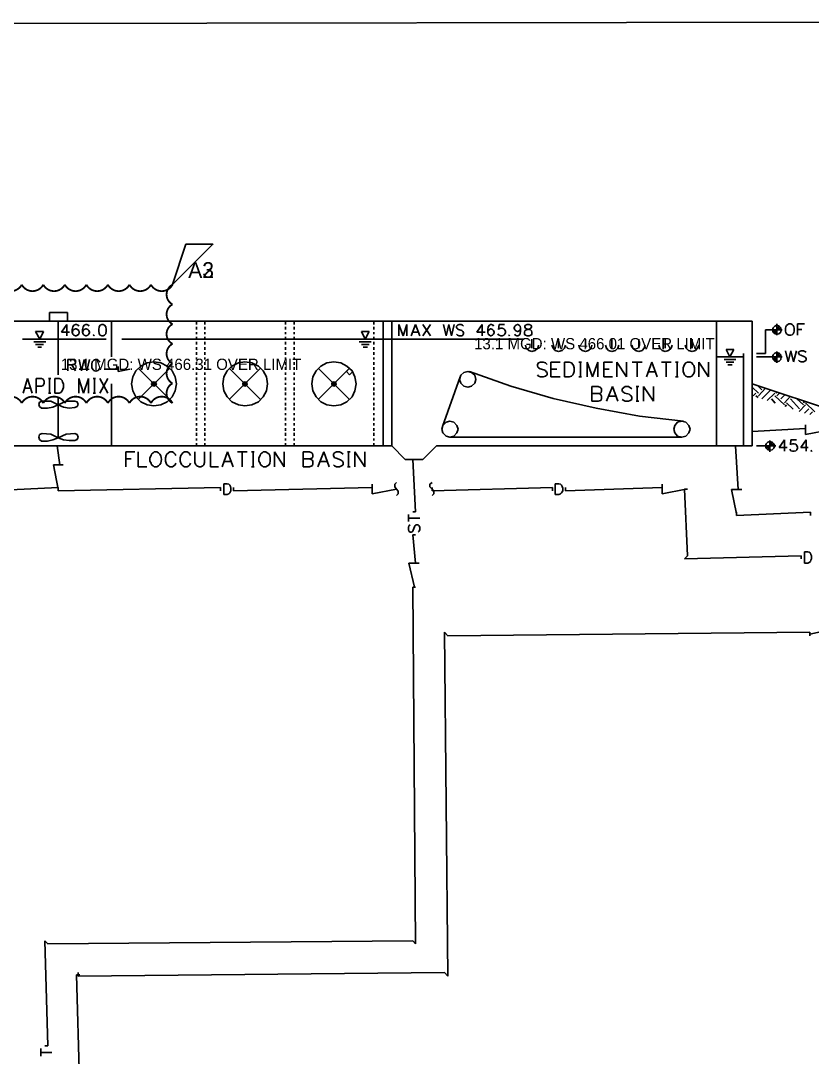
# Model space of a CAD drawing. Header units: metres. Extents: x 45 to 1207, y 17 to 801.
# Drawn here: x 284.8 to 636.8, y 313.4 to 774.5 of the extents above; entities that cross this region are included whole.
import ezdxf

# ---------------------------------------------------------------- set-up
doc = ezdxf.new("R2010")
doc.units = ezdxf.units.M
doc.layers.add('REV-AGENT', color=1, linetype='Continuous')

msp = doc.modelspace()

# ---------------------------------------------------------------- linework, layer by layer
for p, q in [((1206.72, 774.48), (54.72, 773.04)), ((1206.72, 774.48), (54.72, 773.04)), ((297.6, 644.64), (297.6, 640.8)), ((305.52, 644.64), (297.6, 644.64)), ((305.52, 640.8), (305.52, 644.64)), ((277.68, 640.8), (610.08, 640.8)), ((291.36, 636.24), (293.28, 632.88)), ((294.96, 636.24), (291.36, 636.24)), ((291.36, 636.24), (294.96, 636.24)), ((291.36, 636.24), (294.96, 636.24)), ((293.28, 632.88), (294.96, 636.24)), ((294.96, 636.24), (293.28, 632.88)), ((301.44, 640.8), (301.44, 617.04)), ((305.28, 639.36), (302.88, 636)), ((305.28, 639.36), (305.28, 634.32)), ((307.92, 638.4), (307.68, 637.2)), ((307.68, 637.2), (307.68, 636)), ((307.92, 636.72), (307.68, 636)), ((308.4, 639.12), (307.92, 638.4)), ((308.4, 637.2), (307.92, 636.72)), ((309.12, 639.36), (308.4, 639.12)), ((309.12, 637.44), (308.4, 637.2)), ((309.6, 639.36), (309.12, 639.36)), ((309.36, 637.44), (309.12, 637.44)), ((310.08, 637.2), (309.36, 637.44)), ((310.32, 639.12), (309.6, 639.36)), ((310.56, 636.72), (310.08, 637.2)), ((310.56, 638.64), (310.32, 639.12)), ((310.8, 636), (310.56, 636.72)), ((312.48, 638.4), (312.24, 637.2)), ((312.24, 637.2), (312.24, 636)), ((312.48, 636.72), (312.24, 636)), ((312.96, 639.12), (312.48, 638.4)), ((312.96, 637.2), (312.48, 636.72)), ((313.68, 639.36), (312.96, 639.12)), ((313.68, 637.44), (312.96, 637.2)), ((314.16, 639.36), (313.68, 639.36)), ((313.92, 637.44), (313.68, 637.44)), ((314.64, 637.2), (313.92, 637.44)), ((314.88, 639.12), (314.16, 639.36)), ((315.12, 636.72), (314.64, 637.2)), ((315.12, 638.64), (314.88, 639.12)), ((315.36, 636), (315.12, 636.72)), ((319.68, 638.4), (319.44, 637.2)), ((319.44, 637.2), (319.44, 636.48)), ((319.44, 636.48), (319.68, 635.28)), ((320.16, 639.12), (319.68, 638.4)), ((320.88, 639.36), (320.16, 639.12)), ((321.36, 639.36), (320.88, 639.36)), ((322.08, 639.12), (321.36, 639.36)), ((322.56, 638.4), (322.08, 639.12)), ((322.8, 637.2), (322.56, 638.4)), ((322.56, 635.28), (322.8, 636.48)), ((322.8, 636.48), (322.8, 637.2)), ((325.2, 640.8), (325.2, 624.96)), ((362.88, 640.8), (362.88, 639.36)), ((362.88, 638.4), (362.88, 637.2)), ((366.72, 640.8), (366.72, 639.36)), ((366.72, 638.4), (366.72, 637.2)), ((402.48, 640.8), (402.48, 639.36)), ((402.48, 638.4), (402.48, 637.2)), ((406.32, 640.8), (406.32, 639.36)), ((406.32, 638.4), (406.32, 637.2)), ((436.32, 636.24), (438, 632.88)), ((439.68, 636.24), (436.32, 636.24)), ((436.32, 636.24), (439.68, 636.24)), ((436.32, 636.24), (439.68, 636.24)), ((438, 632.88), (439.68, 636.24)), ((439.68, 636.24), (438, 632.88)), ((441.84, 640.8), (441.84, 639.36)), ((441.84, 638.4), (441.84, 637.2)), ((445.92, 640.8), (445.92, 585.36)), ((449.76, 640.8), (449.76, 585.36)), ((452.88, 634.32), (452.88, 639.36)), ((452.88, 639.36), (454.8, 634.32)), ((454.8, 634.32), (456.48, 639.36)), ((456.48, 639.36), (456.48, 634.32)), ((458.4, 634.32), (460.32, 639.36)), ((460.32, 639.36), (462.24, 634.32)), ((463.68, 634.32), (467.04, 639.36)), ((463.68, 639.36), (467.04, 634.32)), ((472.8, 639.36), (474, 634.32)), ((474, 634.32), (475.2, 639.36)), ((475.2, 639.36), (476.4, 634.32)), ((476.4, 634.32), (477.6, 639.36)), ((479.04, 639.12), (478.56, 638.64)), ((478.56, 638.64), (478.56, 638.16)), ((478.56, 638.16), (478.8, 637.68)), ((478.8, 637.68), (479.04, 637.44)), ((479.76, 639.36), (479.04, 639.12)), ((479.04, 637.44), (479.52, 637.2)), ((479.52, 637.2), (480.96, 636.72)), ((480.72, 639.36), (479.76, 639.36)), ((481.2, 639.12), (480.72, 639.36)), ((481.68, 638.64), (481.2, 639.12)), ((490.08, 639.36), (487.68, 636)), ((490.08, 639.36), (490.08, 634.32)), ((492.72, 638.4), (492.48, 637.2)), ((492.48, 637.2), (492.48, 636)), ((492.72, 636.72), (492.48, 636)), ((493.2, 639.12), (492.72, 638.4)), ((493.2, 637.2), (492.72, 636.72)), ((493.68, 639.36), (493.2, 639.12)), ((493.68, 637.44), (493.2, 637.2)), ((494.16, 639.36), (493.68, 639.36)), ((493.92, 637.44), (493.68, 637.44)), ((494.64, 637.2), (493.92, 637.44)), ((494.88, 639.12), (494.16, 639.36)), ((495.12, 636.72), (494.64, 637.2)), ((495.12, 638.64), (494.88, 639.12)), ((495.36, 636), (495.12, 636.72)), ((497.52, 639.36), (497.28, 637.2)), ((497.28, 637.2), (497.52, 637.44)), ((499.92, 639.36), (497.52, 639.36)), ((497.52, 637.44), (498.24, 637.68)), ((498.24, 637.68), (498.96, 637.68)), ((498.96, 637.68), (499.68, 637.44)), ((499.68, 637.44), (500.16, 636.96)), ((500.16, 636.96), (500.4, 636.24)), ((500.4, 636.24), (500.4, 635.76)), ((504.24, 637.92), (504.48, 638.64)), ((504.24, 637.68), (504.24, 637.92)), ((504.48, 636.96), (504.24, 637.68)), ((504.48, 638.64), (504.96, 639.12)), ((504.96, 636.48), (504.48, 636.96)), ((504.96, 639.12), (505.68, 639.36)), ((505.68, 636.24), (504.96, 636.48)), ((505.68, 639.36), (505.92, 639.36)), ((505.92, 636.24), (505.68, 636.24)), ((505.92, 639.36), (506.4, 639.12)), ((506.4, 636.48), (505.92, 636.24)), ((506.4, 639.12), (506.88, 638.64)), ((506.88, 636.96), (506.4, 636.48)), ((506.88, 638.64), (507.12, 637.68)), ((507.12, 637.68), (506.88, 636.96)), ((507.12, 636.48), (506.88, 635.28)), ((507.12, 637.68), (507.12, 636.48)), ((508.8, 636), (509.04, 636.48)), ((509.28, 639.12), (509.04, 638.64)), ((509.04, 638.64), (509.04, 638.16)), ((509.04, 638.16), (509.28, 637.68)), ((509.04, 636.48), (509.52, 636.96)), ((510, 639.36), (509.28, 639.12)), ((509.28, 637.68), (509.76, 637.44)), ((509.52, 636.96), (510.24, 637.2)), ((509.76, 637.44), (510.72, 637.2)), ((510.96, 639.36), (510, 639.36)), ((510.24, 637.2), (511.2, 637.44)), ((510.72, 637.2), (511.44, 636.96)), ((511.68, 639.12), (510.96, 639.36)), ((511.2, 637.44), (511.68, 637.68)), ((511.44, 636.96), (511.92, 636.48)), ((511.92, 638.64), (511.68, 639.12)), ((511.68, 637.68), (511.92, 638.16)), ((511.92, 638.16), (511.92, 638.64)), ((511.92, 636.48), (512.16, 636)), ((594.24, 640.8), (594.24, 585.36)), ((610.08, 640.8), (610.08, 585.36)), ((616.08, 626.4), (616.08, 636.96)), ((616.08, 636.96), (620.16, 636.96)), ((618.48, 636.96), (623.52, 636.96)), ((619.2, 636.96), (619.44, 636)), ((619.44, 636), (621.12, 636.96)), ((621.12, 639.12), (620.16, 638.64)), ((620.16, 635.28), (621.12, 636.96)), ((621.12, 634.56), (621.12, 639.6)), ((622.08, 638.64), (621.12, 639.12)), ((622.08, 638.64), (621.12, 639.12)), ((621.12, 639.12), (621.12, 636.96)), ((622.08, 638.64), (621.12, 636.96)), ((622.8, 637.92), (621.12, 636.96)), ((621.12, 635.04), (621.12, 636.96)), ((622.8, 637.92), (622.08, 638.64)), ((622.8, 637.92), (622.08, 638.64)), ((623.04, 636.96), (622.8, 637.92)), ((623.04, 636.96), (622.8, 637.92)), ((622.8, 636), (623.04, 636.96)), ((625.92, 639.36), (625.44, 638.88)), ((626.4, 639.6), (625.92, 639.36)), ((627.36, 639.6), (626.4, 639.6)), ((627.84, 639.36), (627.36, 639.6)), ((630.24, 634.56), (630.24, 639.6)), ((630.24, 639.6), (633.36, 639.6)), ((630.24, 637.2), (632.16, 637.2)), ((322.8, 632.88), (285.6, 632.88)), ((295.92, 631.68), (290.64, 631.68)), ((302.88, 636), (306.48, 636)), ((307.68, 636), (307.92, 635.04)), ((307.92, 635.04), (308.4, 634.56)), ((308.4, 634.56), (309.12, 634.32)), ((309.12, 634.32), (309.36, 634.32)), ((309.36, 634.32), (310.08, 634.56)), ((310.08, 634.56), (310.56, 635.04)), ((310.56, 635.04), (310.8, 635.76)), ((310.8, 635.76), (310.8, 636)), ((312.24, 636), (312.48, 635.04)), ((312.48, 635.04), (312.96, 634.56)), ((312.96, 634.56), (313.68, 634.32)), ((313.68, 634.32), (313.92, 634.32)), ((313.92, 634.32), (314.64, 634.56)), ((314.64, 634.56), (315.12, 635.04)), ((315.12, 635.04), (315.36, 635.76)), ((315.36, 635.76), (315.36, 636)), ((317.28, 634.8), (317.04, 634.56)), ((317.04, 634.56), (317.28, 634.32)), ((317.28, 634.32), (317.52, 634.56)), ((319.68, 635.28), (320.16, 634.56)), ((320.16, 634.56), (320.88, 634.32)), ((320.88, 634.32), (321.36, 634.32)), ((321.36, 634.32), (322.08, 634.56)), ((322.08, 634.56), (322.56, 635.28)), ((508.56, 632.88), (329.76, 632.88)), ((362.88, 636), (362.88, 635.04)), ((362.88, 633.84), (362.88, 632.64)), ((362.88, 631.68), (362.88, 630.48)), ((366.72, 636), (366.72, 635.04)), ((366.72, 633.84), (366.72, 632.64)), ((366.72, 631.68), (366.72, 630.48)), ((402.48, 636), (402.48, 635.04)), ((402.48, 633.84), (402.48, 632.64)), ((402.48, 631.68), (402.48, 630.48)), ((406.32, 636), (406.32, 635.04)), ((406.32, 633.84), (406.32, 632.64)), ((406.32, 631.68), (406.32, 630.48)), ((440.64, 631.68), (435.36, 631.68)), ((441.84, 636), (441.84, 635.04)), ((441.84, 633.84), (441.84, 632.64)), ((441.84, 631.68), (441.84, 630.48)), ((459.12, 636), (461.52, 636)), ((479.04, 634.56), (478.56, 635.04)), ((479.76, 634.32), (479.04, 634.56)), ((487.68, 636), (491.28, 636)), ((492.48, 636), (492.72, 635.04)), ((492.72, 635.04), (493.2, 634.56)), ((493.2, 634.56), (493.68, 634.32)), ((493.68, 634.32), (493.92, 634.32)), ((493.92, 634.32), (494.64, 634.56)), ((494.64, 634.56), (495.12, 635.04)), ((495.12, 635.04), (495.36, 635.76)), ((495.36, 635.76), (495.36, 636)), ((497.28, 634.8), (497.04, 635.28)), ((497.52, 634.56), (497.28, 634.8)), ((498.24, 634.32), (497.52, 634.56)), ((498.96, 634.32), (498.24, 634.32)), ((499.68, 634.56), (498.96, 634.32)), ((500.16, 635.04), (499.68, 634.56)), ((500.4, 635.76), (500.16, 635.04)), ((502.08, 634.8), (501.84, 634.56)), ((501.84, 634.56), (502.08, 634.32)), ((502.08, 634.32), (502.32, 634.56)), ((504.72, 634.56), (504.48, 635.04)), ((505.44, 634.32), (504.72, 634.56)), ((505.92, 634.32), (505.44, 634.32)), ((506.4, 634.56), (505.92, 634.32)), ((506.88, 635.28), (506.4, 634.56)), ((508.8, 635.28), (508.8, 636)), ((509.04, 634.8), (508.8, 635.28)), ((509.28, 634.56), (509.04, 634.8)), ((510, 634.32), (509.28, 634.56)), ((510.96, 634.32), (510, 634.32)), ((511.68, 634.56), (510.96, 634.32)), ((511.92, 634.8), (511.68, 634.56)), ((512.16, 635.28), (511.92, 634.8)), ((512.16, 636), (512.16, 635.28)), ((512.16, 628.8), (512.16, 632.88)), ((523.92, 628.8), (523.92, 632.88)), ((535.92, 628.8), (535.92, 632.88)), ((547.68, 628.8), (547.68, 632.88)), ((559.68, 628.8), (559.68, 632.88)), ((571.44, 628.8), (571.44, 632.88)), ((583.44, 628.8), (583.44, 632.88)), ((619.44, 636), (620.16, 635.28)), ((620.16, 635.28), (621.12, 635.04)), ((626.4, 634.56), (627.36, 634.56)), ((627.36, 634.56), (627.84, 634.8)), ((294.96, 630.48), (291.36, 630.48)), ((294, 629.28), (292.32, 629.28)), ((362.88, 629.28), (362.88, 628.08)), ((362.88, 627.12), (362.88, 625.92)), ((366.72, 629.28), (366.72, 628.08)), ((366.72, 627.12), (366.72, 625.92)), ((402.48, 629.28), (402.48, 628.08)), ((402.48, 627.12), (402.48, 625.92)), ((406.32, 629.28), (406.32, 628.08)), ((406.32, 627.12), (406.32, 625.92)), ((439.68, 630.48), (436.32, 630.48)), ((438.96, 629.28), (437.04, 629.28)), ((441.84, 629.28), (441.84, 628.08)), ((441.84, 627.12), (441.84, 625.92)), ((509.28, 630.24), (509.52, 628.8)), ((509.52, 628.8), (510.72, 627.84)), ((510.72, 627.84), (512.16, 627.36)), ((512.16, 627.36), (513.6, 627.84)), ((513.6, 627.84), (514.8, 628.8)), ((514.8, 628.8), (515.04, 630.24)), ((521.04, 630.24), (521.52, 628.8)), ((521.52, 628.8), (522.48, 627.84)), ((522.48, 627.84), (523.92, 627.36)), ((523.92, 627.36), (525.6, 627.84)), ((525.6, 627.84), (526.56, 628.8)), ((526.56, 628.8), (527.04, 630.24)), ((533.04, 630.24), (533.28, 628.8)), ((533.28, 628.8), (534.48, 627.84)), ((534.48, 627.84), (535.92, 627.36)), ((535.92, 627.36), (537.36, 627.84)), ((537.36, 627.84), (538.56, 628.8)), ((538.56, 628.8), (538.8, 630.24)), ((544.8, 630.24), (545.28, 628.8)), ((545.28, 628.8), (546.24, 627.84)), ((546.24, 627.84), (547.68, 627.36)), ((547.68, 627.36), (549.36, 627.84)), ((549.36, 627.84), (550.32, 628.8)), ((550.32, 628.8), (550.8, 630.24)), ((556.56, 630.24), (557.04, 628.8)), ((557.04, 628.8), (558.24, 627.84)), ((558.24, 627.84), (559.68, 627.36)), ((559.68, 627.36), (561.12, 627.84)), ((561.12, 627.84), (562.08, 628.8)), ((562.08, 628.8), (562.56, 630.24)), ((568.56, 630.24), (569.04, 628.8)), ((569.04, 628.8), (570, 627.84)), ((570, 627.84), (571.44, 627.36)), ((571.44, 627.36), (572.88, 627.84)), ((572.88, 627.84), (574.08, 628.8)), ((574.08, 628.8), (574.56, 630.24)), ((580.32, 630.24), (580.8, 628.8)), ((580.8, 628.8), (581.76, 627.84)), ((581.76, 627.84), (583.44, 627.36)), ((583.44, 627.36), (584.88, 627.84)), ((584.88, 627.84), (585.84, 628.8)), ((585.84, 628.8), (586.32, 630.24)), ((598.56, 628.32), (600.24, 624.96)), ((601.92, 628.32), (598.56, 628.32)), ((598.56, 628.32), (601.92, 628.32)), ((598.56, 628.32), (601.92, 628.32)), ((600.24, 624.96), (601.92, 628.32)), ((601.92, 628.32), (600.24, 624.96)), ((621.12, 622.32), (621.12, 627.36)), ((624.96, 627.6), (626.16, 622.8)), ((626.16, 622.8), (627.36, 627.6)), ((627.36, 627.6), (628.56, 622.8)), ((628.56, 622.8), (629.76, 627.6)), ((631.2, 627.36), (630.72, 627.12)), ((630.72, 627.12), (630.72, 626.64)), ((631.92, 627.6), (631.2, 627.36)), ((632.88, 627.6), (631.92, 627.6)), ((633.6, 627.36), (632.88, 627.6)), ((634.08, 627.12), (633.6, 627.36)), ((305.76, 618.72), (305.76, 623.76)), ((305.76, 623.76), (307.92, 623.76)), ((307.92, 623.76), (308.64, 623.52)), ((308.64, 623.52), (308.88, 623.28)), ((308.88, 623.28), (309.12, 622.8)), ((309.12, 622.8), (309.12, 622.32)), ((310.8, 623.76), (311.76, 618.72)), ((311.76, 618.72), (312.96, 623.76)), ((312.96, 623.76), (314.16, 618.72)), ((314.16, 618.72), (315.36, 623.76)), ((316.56, 622.56), (316.32, 621.84)), ((319.68, 623.04), (319.2, 623.52)), ((319.92, 622.56), (319.68, 623.04)), ((343.92, 622.8), (341.04, 622.32)), ((347.04, 622.32), (343.92, 622.8)), ((362.88, 624.72), (362.88, 623.76)), ((362.88, 622.56), (362.88, 621.36)), ((366.72, 624.72), (366.72, 623.76)), ((366.72, 622.56), (366.72, 621.36)), ((384.48, 622.8), (381.6, 622.32)), ((387.6, 622.32), (384.48, 622.8)), ((402.48, 624.72), (402.48, 623.76)), ((402.48, 622.56), (402.48, 621.36)), ((406.32, 624.72), (406.32, 623.76)), ((406.32, 622.56), (406.32, 621.36)), ((424.08, 622.8), (420.96, 622.32)), ((427.2, 622.32), (424.08, 622.8)), ((441.84, 624.72), (441.84, 623.76)), ((441.84, 622.56), (441.84, 621.36)), ((516, 622.56), (515.04, 622.32)), ((517.2, 622.56), (516, 622.56)), ((518.16, 622.32), (517.2, 622.56)), ((520.56, 616.08), (520.56, 622.56)), ((520.56, 622.56), (524.64, 622.56)), ((526.56, 616.08), (526.56, 622.56)), ((526.56, 622.56), (528.72, 622.56)), ((528.72, 622.56), (529.68, 622.32)), ((533.04, 622.56), (534.24, 622.56)), ((533.76, 616.08), (533.76, 622.56)), ((536.64, 616.08), (536.64, 622.56)), ((536.64, 622.56), (539.04, 616.08)), ((539.04, 616.08), (541.44, 622.56)), ((541.44, 622.56), (541.44, 616.08)), ((544.08, 616.08), (544.08, 622.56)), ((544.08, 622.56), (547.92, 622.56)), ((549.84, 616.08), (549.84, 622.56)), ((549.84, 622.56), (554.16, 616.08)), ((554.16, 616.08), (554.16, 622.56)), ((556.8, 622.56), (561.12, 622.56)), ((558.96, 622.56), (558.96, 616.08)), ((563.04, 616.08), (565.44, 622.56)), ((565.44, 622.56), (567.84, 616.08)), ((569.76, 622.56), (574.08, 622.56)), ((571.92, 622.56), (571.92, 616.08)), ((576, 622.56), (577.2, 622.56)), ((576.72, 616.08), (576.72, 622.56)), ((581.28, 622.56), (580.56, 622.32)), ((582.48, 622.56), (581.28, 622.56)), ((583.2, 622.32), (582.48, 622.56)), ((586.32, 616.08), (586.32, 622.56)), ((586.32, 622.56), (590.64, 616.08)), ((590.64, 616.08), (590.64, 622.56)), ((606.24, 624.96), (594.24, 624.96)), ((602.88, 623.76), (597.6, 623.76)), ((601.92, 622.56), (598.56, 622.56)), ((606.24, 585.36), (606.24, 626.4)), ((612, 626.4), (616.08, 626.4)), ((612, 624.96), (620.16, 624.96)), ((618.48, 624.96), (623.52, 624.96)), ((619.44, 625.92), (619.2, 624.96)), ((619.2, 624.96), (619.44, 623.76)), ((619.2, 624.96), (619.44, 623.76)), ((620.16, 626.64), (619.44, 625.92)), ((619.44, 623.76), (621.12, 624.96)), ((619.44, 623.76), (620.16, 623.04)), ((619.44, 623.76), (620.16, 623.04)), ((621.12, 626.88), (620.16, 626.64)), ((620.16, 623.04), (621.12, 624.96)), ((620.16, 623.04), (621.12, 622.8)), ((620.16, 623.04), (621.12, 622.8)), ((622.08, 626.64), (621.12, 626.88)), ((622.08, 626.64), (621.12, 626.88)), ((621.12, 626.88), (621.12, 624.96)), ((622.08, 626.64), (621.12, 624.96)), ((622.8, 625.92), (621.12, 624.96)), ((621.12, 622.8), (621.12, 624.96)), ((621.12, 622.8), (622.08, 623.04)), ((622.8, 625.92), (622.08, 626.64)), ((622.8, 625.92), (622.08, 626.64)), ((622.08, 623.04), (622.8, 623.76)), ((623.04, 624.96), (622.8, 625.92)), ((623.04, 624.96), (622.8, 625.92)), ((622.8, 623.76), (623.04, 624.96)), ((630.72, 626.64), (630.96, 626.16)), ((631.2, 623.04), (630.72, 623.52)), ((630.96, 626.16), (631.2, 625.92)), ((631.2, 625.92), (631.68, 625.68)), ((631.92, 622.8), (631.2, 623.04)), ((631.68, 625.68), (633.12, 625.2)), ((632.88, 622.8), (631.92, 622.8)), ((633.6, 623.04), (632.88, 622.8)), ((633.12, 625.2), (633.6, 624.96)), ((633.6, 624.96), (633.84, 624.72)), ((634.08, 623.52), (633.6, 623.04)), ((633.84, 624.72), (634.08, 624.24)), ((634.08, 624.24), (634.08, 623.52)), ((307.92, 621.36), (305.76, 621.36)), ((307.44, 621.36), (309.12, 618.72)), ((308.64, 621.6), (307.92, 621.36)), ((308.88, 621.84), (308.64, 621.6)), ((309.12, 622.32), (308.88, 621.84)), ((316.32, 621.84), (316.32, 620.64)), ((319.2, 618.96), (319.68, 619.44)), ((319.68, 619.44), (319.92, 619.92)), ((321.84, 619.44), (328.08, 619.44)), ((328.08, 618.48), (328.08, 620.64)), ((333.36, 619.44), (328.08, 618.48)), ((336, 618.72), (334.56, 616.08)), ((338.16, 620.88), (336, 618.72)), ((336.96, 606), (351.12, 619.92)), ((336.96, 619.92), (351.12, 606)), ((341.04, 622.32), (338.16, 620.88)), ((349.92, 620.88), (347.04, 622.32)), ((352.08, 618.72), (349.92, 620.88)), ((353.52, 616.08), (352.08, 618.72)), ((362.88, 620.4), (362.88, 619.2)), ((362.88, 618), (362.88, 617.04)), ((366.72, 620.4), (366.72, 619.2)), ((366.72, 618), (366.72, 617.04)), ((376.56, 618.72), (375.12, 616.08)), ((378.72, 620.88), (376.56, 618.72)), ((377.52, 619.92), (391.44, 606)), ((377.52, 606), (391.44, 619.92)), ((381.6, 622.32), (378.72, 620.88)), ((390.48, 620.88), (387.6, 622.32)), ((392.64, 618.72), (390.48, 620.88)), ((394.08, 616.08), (392.64, 618.72)), ((402.48, 620.4), (402.48, 619.2)), ((402.48, 618), (402.48, 617.04)), ((406.32, 620.4), (406.32, 619.2)), ((406.32, 618), (406.32, 617.04)), ((416.16, 618.72), (414.72, 616.08)), ((418.32, 620.88), (416.16, 618.72)), ((417.12, 606), (431.04, 619.92)), ((417.12, 619.92), (431.04, 606)), ((420.96, 622.32), (418.32, 620.88)), ((429.84, 620.88), (427.2, 622.32)), ((431.04, 619.92), (429.6, 618.48)), ((429.6, 618.48), (431.04, 617.04)), ((432.24, 618.72), (429.84, 620.88)), ((431.04, 619.92), (432.48, 618.48)), ((431.04, 617.04), (432.48, 618.48)), ((433.44, 616.08), (432.24, 618.72)), ((441.84, 620.4), (441.84, 619.2)), ((441.84, 618), (441.84, 617.04)), ((481.92, 618), (480.48, 616.8)), ((483.6, 618.48), (481.92, 618)), ((485.28, 618), (483.6, 618.48)), ((484.32, 618.48), (502.8, 612)), ((486.72, 616.8), (485.28, 618)), ((515.04, 622.32), (514.56, 621.6)), ((514.56, 621.6), (514.56, 621.12)), ((514.56, 621.12), (514.8, 620.4)), ((514.8, 620.4), (515.04, 620.16)), ((515.04, 620.16), (515.76, 619.68)), ((515.76, 619.68), (517.44, 619.2)), ((517.44, 619.2), (518.16, 618.96)), ((518.88, 621.6), (518.16, 622.32)), ((518.16, 618.96), (518.4, 618.48)), ((518.4, 618.48), (518.88, 618)), ((518.88, 618), (518.88, 617.04)), ((520.56, 619.44), (523.2, 619.44)), ((529.68, 622.32), (530.4, 621.6)), ((530.4, 621.6), (530.64, 621.12)), ((530.64, 621.12), (530.88, 620.16)), ((530.88, 618.48), (530.64, 617.52)), ((530.88, 620.16), (530.88, 618.48)), ((544.08, 619.44), (546.48, 619.44)), ((563.76, 618.24), (566.88, 618.24)), ((580.08, 621.6), (579.36, 620.16)), ((579.36, 620.16), (579.36, 618.48)), ((579.36, 618.48), (580.08, 617.04)), ((580.56, 622.32), (580.08, 621.6)), ((583.68, 621.6), (583.2, 622.32)), ((584.16, 621.12), (583.68, 621.6)), ((584.4, 620.16), (584.16, 621.12)), ((584.16, 617.52), (584.4, 618.48)), ((584.4, 618.48), (584.4, 620.16)), ((601.2, 621.36), (599.28, 621.36)), ((285.84, 608.88), (287.76, 615.36)), ((287.76, 615.36), (289.92, 608.88)), ((291.6, 608.88), (291.6, 615.36)), ((291.6, 615.36), (294, 615.36)), ((294, 615.36), (294.72, 615.12)), ((294.72, 615.12), (295.2, 614.16)), ((295.2, 613.2), (294.96, 612.48)), ((295.2, 614.16), (295.2, 613.2)), ((297.12, 615.36), (298.08, 615.36)), ((297.6, 608.88), (297.6, 615.36)), ((300, 608.88), (300, 615.36)), ((300, 615.36), (301.92, 615.36)), ((301.92, 615.36), (302.64, 615.12)), ((302.64, 615.12), (303.12, 614.4)), ((303.12, 614.4), (303.36, 613.68)), ((303.36, 613.68), (303.84, 612.96)), ((310.56, 608.88), (310.56, 615.36)), ((310.56, 615.36), (312.72, 608.88)), ((312.72, 608.88), (314.88, 615.36)), ((314.88, 615.36), (314.88, 608.88)), ((317.04, 615.36), (318, 615.36)), ((317.52, 608.88), (317.52, 615.36)), ((319.92, 608.88), (323.52, 615.36)), ((319.92, 615.36), (323.52, 608.88)), ((334.56, 616.08), (334.08, 612.96)), ((343.2, 613.68), (342.96, 612.96)), ((343.2, 613.68), (342.96, 612.96)), ((343.92, 613.92), (343.2, 613.68)), ((343.92, 613.92), (343.2, 613.68)), ((343.2, 613.68), (344.64, 613.68)), ((343.2, 613.68), (344.64, 613.68)), ((344.64, 613.68), (343.92, 613.92)), ((345.12, 612.96), (344.64, 613.68)), ((344.64, 613.68), (345.12, 612.96)), ((354, 612.96), (353.52, 616.08)), ((362.88, 615.84), (362.88, 614.64)), ((362.88, 613.44), (362.88, 612.48)), ((366.72, 615.84), (366.72, 614.64)), ((366.72, 613.44), (366.72, 612.48)), ((375.12, 616.08), (374.64, 612.96)), ((383.76, 613.68), (383.52, 612.96)), ((383.76, 613.68), (383.52, 612.96)), ((384.48, 613.92), (383.76, 613.68)), ((384.48, 613.92), (383.76, 613.68)), ((383.76, 613.68), (385.2, 613.68)), ((383.76, 613.68), (385.2, 613.68)), ((385.2, 613.68), (384.48, 613.92)), ((385.2, 613.68), (385.44, 612.96)), ((385.44, 612.96), (385.2, 613.68)), ((394.56, 612.96), (394.08, 616.08)), ((402.48, 615.84), (402.48, 614.64)), ((402.48, 613.44), (402.48, 612.48)), ((406.32, 615.84), (406.32, 614.64)), ((406.32, 613.44), (406.32, 612.48)), ((414.72, 616.08), (414.24, 612.96)), ((423.36, 613.68), (423.12, 612.96)), ((423.36, 613.68), (423.12, 612.96)), ((424.08, 613.92), (423.36, 613.68)), ((424.08, 613.92), (423.36, 613.68)), ((423.36, 613.68), (424.8, 613.68)), ((423.36, 613.68), (424.8, 613.68)), ((424.8, 613.68), (424.08, 613.92)), ((425.04, 612.96), (424.8, 613.68)), ((424.8, 613.68), (425.04, 612.96)), ((433.92, 612.96), (433.44, 616.08)), ((441.84, 615.84), (441.84, 614.64)), ((441.84, 613.44), (441.84, 612.48)), ((472.32, 594), (480.24, 616.08)), ((480.48, 616.8), (480, 614.88)), ((480, 614.88), (480.48, 613.2)), ((480.48, 613.2), (481.92, 612)), ((485.28, 612), (486.72, 613.2)), ((487.2, 614.88), (486.72, 616.8)), ((486.72, 613.2), (487.2, 614.88)), ((515.04, 616.32), (514.56, 617.04)), ((516, 616.08), (515.04, 616.32)), ((517.2, 616.08), (516, 616.08)), ((518.16, 616.32), (517.2, 616.08)), ((518.88, 617.04), (518.16, 616.32)), ((520.56, 616.08), (524.64, 616.08)), ((528.72, 616.08), (526.56, 616.08)), ((529.68, 616.32), (528.72, 616.08)), ((530.4, 617.04), (529.68, 616.32)), ((530.64, 617.52), (530.4, 617.04)), ((533.04, 616.08), (534.24, 616.08)), ((544.08, 616.08), (547.92, 616.08)), ((576, 616.08), (577.2, 616.08)), ((580.08, 617.04), (580.56, 616.32)), ((580.56, 616.32), (581.28, 616.08)), ((581.28, 616.08), (582.48, 616.08)), ((582.48, 616.08), (583.2, 616.32)), ((583.2, 616.32), (583.68, 617.04)), ((583.68, 617.04), (584.16, 617.52)), ((286.56, 611.04), (289.2, 611.04)), ((294, 612), (291.6, 612)), ((294.72, 612.24), (294, 612)), ((294.96, 612.48), (294.72, 612.24)), ((297.12, 608.88), (298.08, 608.88)), ((301.92, 608.88), (300, 608.88)), ((302.64, 609.12), (301.92, 608.88)), ((303.12, 609.84), (302.64, 609.12)), ((303.84, 611.28), (303.12, 609.84)), ((303.84, 612.96), (303.84, 611.28)), ((317.04, 608.88), (318, 608.88)), ((325.2, 612.96), (325.2, 585.36)), ((334.08, 612.96), (334.56, 609.84)), ((334.56, 609.84), (336, 607.2)), ((342.96, 612.96), (343.2, 612.24)), ((342.96, 612.96), (345.12, 612.96)), ((342.96, 612.96), (343.2, 612.24)), ((342.96, 612.96), (345.12, 612.96)), ((343.2, 612.24), (343.92, 612)), ((343.2, 612.24), (344.64, 612.24)), ((343.2, 612.24), (344.64, 612.24)), ((343.92, 612), (344.64, 612.24)), ((344.64, 612.24), (343.92, 612)), ((344.64, 612.24), (345.12, 612.96)), ((345.12, 612.96), (344.64, 612.24)), ((352.08, 607.2), (353.52, 609.84)), ((353.52, 609.84), (354, 612.96)), ((362.88, 611.28), (362.88, 610.08)), ((362.88, 609.12), (362.88, 607.92)), ((366.72, 611.28), (366.72, 610.08)), ((366.72, 609.12), (366.72, 607.92)), ((374.64, 612.96), (375.12, 609.84)), ((375.12, 609.84), (376.56, 607.2)), ((383.52, 612.96), (385.44, 612.96)), ((383.52, 612.96), (383.76, 612.24)), ((383.52, 612.96), (385.44, 612.96)), ((383.52, 612.96), (383.76, 612.24)), ((383.76, 612.24), (385.2, 612.24)), ((383.76, 612.24), (385.2, 612.24)), ((383.76, 612.24), (384.48, 612)), ((385.2, 612.24), (384.48, 612)), ((384.48, 612), (385.2, 612.24)), ((385.44, 612.96), (385.2, 612.24)), ((385.2, 612.24), (385.44, 612.96)), ((392.64, 607.2), (394.08, 609.84)), ((394.08, 609.84), (394.56, 612.96)), ((402.48, 611.28), (402.48, 610.08)), ((402.48, 609.12), (402.48, 607.92)), ((406.32, 611.28), (406.32, 610.08)), ((406.32, 609.12), (406.32, 607.92)), ((414.24, 612.96), (414.72, 609.84)), ((414.72, 609.84), (416.16, 607.2)), ((423.12, 612.96), (423.36, 612.24)), ((423.12, 612.96), (425.04, 612.96)), ((423.12, 612.96), (423.36, 612.24)), ((423.12, 612.96), (425.04, 612.96)), ((423.36, 612.24), (424.08, 612)), ((423.36, 612.24), (424.8, 612.24)), ((423.36, 612.24), (424.8, 612.24)), ((424.08, 612), (424.8, 612.24)), ((424.8, 612.24), (424.08, 612)), ((424.8, 612.24), (425.04, 612.96)), ((425.04, 612.96), (424.8, 612.24)), ((432.24, 607.2), (433.44, 609.84)), ((433.44, 609.84), (433.92, 612.96)), ((441.84, 611.28), (441.84, 610.08)), ((441.84, 609.12), (441.84, 607.92)), ((481.92, 612), (483.6, 611.52)), ((483.6, 611.52), (485.28, 612)), ((502.8, 612), (521.52, 606.48)), ((538.8, 605.28), (538.8, 611.76)), ((538.8, 611.76), (541.68, 611.76)), ((541.68, 608.64), (538.8, 608.64)), ((541.68, 611.76), (542.64, 611.28)), ((542.64, 608.88), (541.68, 608.64)), ((541.68, 608.64), (542.64, 608.4)), ((542.64, 611.28), (542.88, 611.04)), ((542.88, 609.12), (542.64, 608.88)), ((542.88, 611.04), (543.12, 610.56)), ((543.12, 609.84), (542.88, 609.12)), ((543.12, 610.56), (543.12, 609.84)), ((545.28, 605.28), (547.92, 611.76)), ((547.92, 611.76), (550.32, 605.28)), ((553.68, 611.76), (552.24, 610.8)), ((552.24, 610.8), (552.24, 610.08)), ((552.24, 610.08), (552.48, 609.6)), ((552.48, 609.6), (552.96, 609.12)), ((552.96, 609.12), (553.44, 608.88)), ((553.44, 608.88), (555.36, 608.4)), ((555.12, 611.76), (553.68, 611.76)), ((556.56, 610.8), (555.12, 611.76)), ((558.48, 611.76), (559.68, 611.76)), ((558.96, 605.28), (558.96, 611.76)), ((561.84, 605.28), (561.84, 611.76)), ((561.84, 611.76), (566.16, 605.28)), ((566.16, 605.28), (566.16, 611.76)), ((610.08, 612.96), (681.36, 589.2)), ((612.96, 608.88), (610.08, 611.52)), ((610.08, 610.32), (610.32, 610.32)), ((610.56, 607.68), (611.76, 608.88)), ((614.4, 610.32), (612.72, 612)), ((612.96, 607.68), (616.08, 611.04)), ((614.4, 606.24), (618.48, 610.32)), ((616.8, 605.52), (620.16, 608.88)), ((621.12, 608.88), (620.64, 609.6)), ((621.12, 607.68), (622.32, 608.88)), ((293.04, 604.8), (292.8, 603.84)), ((294.24, 605.28), (293.04, 604.8)), ((298.08, 605.28), (294.24, 605.28)), ((301.44, 603.6), (298.08, 605.28)), ((301.44, 607.2), (301.44, 588.96)), ((305.04, 605.28), (301.44, 603.6)), ((308.88, 605.28), (305.04, 605.28)), ((309.84, 605.04), (308.88, 605.28)), ((310.32, 603.84), (309.84, 605.04)), ((336, 607.2), (338.16, 605.04)), ((338.16, 605.04), (341.04, 603.6)), ((347.04, 603.6), (349.92, 605.04)), ((349.92, 605.04), (352.08, 607.2)), ((362.88, 606.72), (362.88, 605.76)), ((362.88, 604.56), (362.88, 603.36)), ((366.72, 606.72), (366.72, 605.76)), ((366.72, 604.56), (366.72, 603.36)), ((376.56, 607.2), (378.72, 605.04)), ((378.72, 605.04), (381.6, 603.6)), ((387.6, 603.6), (390.48, 605.04)), ((390.48, 605.04), (392.64, 607.2)), ((402.48, 606.72), (402.48, 605.76)), ((402.48, 604.56), (402.48, 603.36)), ((406.32, 606.72), (406.32, 605.76)), ((406.32, 604.56), (406.32, 603.36)), ((416.16, 607.2), (418.32, 605.04)), ((418.32, 605.04), (420.96, 603.6)), ((427.2, 603.6), (429.84, 605.04)), ((429.84, 605.04), (432.24, 607.2)), ((441.84, 606.72), (441.84, 605.76)), ((441.84, 604.56), (441.84, 603.36)), ((521.52, 606.48), (540.72, 602.16)), ((541.68, 605.28), (538.8, 605.28)), ((542.64, 605.52), (541.68, 605.28)), ((542.64, 608.4), (543.12, 607.44)), ((542.88, 605.76), (542.64, 605.52)), ((543.12, 606.48), (542.88, 605.76)), ((543.12, 607.44), (543.12, 606.48)), ((546.24, 607.44), (549.36, 607.44)), ((552.96, 605.52), (552.24, 606)), ((553.68, 605.28), (552.96, 605.52)), ((555.12, 605.28), (553.68, 605.28)), ((555.84, 605.52), (555.12, 605.28)), ((555.36, 608.4), (555.84, 607.92)), ((555.84, 607.92), (556.32, 607.68)), ((556.56, 606), (555.84, 605.52)), ((556.32, 607.68), (556.56, 606.96)), ((556.56, 606.96), (556.56, 606)), ((558.48, 605.28), (559.68, 605.28)), ((612.72, 606.96), (611.76, 607.68)), ((620.4, 604.32), (618.72, 606.24)), ((624.48, 603.6), (620.16, 607.68)), ((622.8, 606.24), (624.72, 608.16)), ((624.48, 604.56), (627.12, 607.44)), ((628.32, 601.68), (625.44, 604.56)), ((631.2, 601.92), (627.12, 606.24)), ((632.88, 603.6), (630, 606.24)), ((632.88, 604.56), (633.36, 605.28)), ((637.92, 600.48), (633.84, 604.56)), ((292.8, 603.84), (293.04, 602.88)), ((293.04, 602.88), (294, 602.16)), ((294, 602.16), (296.64, 602.16)), ((296.64, 602.16), (299.04, 602.64)), ((299.04, 602.64), (301.44, 603.6)), ((301.44, 603.6), (303.84, 602.64)), ((303.84, 602.64), (306.24, 602.16)), ((306.24, 602.16), (308.88, 602.4)), ((308.88, 602.4), (309.84, 602.88)), ((309.84, 602.88), (310.32, 603.84)), ((341.04, 603.6), (343.92, 603.12)), ((343.92, 603.12), (347.04, 603.6)), ((362.88, 602.4), (362.88, 601.2)), ((362.88, 600), (362.88, 599.04)), ((366.72, 602.4), (366.72, 601.2)), ((366.72, 600), (366.72, 599.04)), ((381.6, 603.6), (384.48, 603.12)), ((384.48, 603.12), (387.6, 603.6)), ((402.48, 602.4), (402.48, 601.2)), ((402.48, 600), (402.48, 599.04)), ((406.32, 602.4), (406.32, 601.2)), ((406.32, 600), (406.32, 599.04)), ((420.96, 603.6), (424.08, 603.12)), ((424.08, 603.12), (427.2, 603.6)), ((441.84, 602.4), (441.84, 601.2)), ((441.84, 600), (441.84, 599.04)), ((540.72, 602.16), (559.92, 598.56)), ((624.72, 602.88), (625.44, 603.6)), ((630.96, 600.72), (633.84, 603.6)), ((633.36, 600), (635.28, 601.92)), ((635.76, 599.28), (636.96, 600.48)), ((362.88, 597.84), (362.88, 596.64)), ((362.88, 595.44), (362.88, 594.48)), ((366.72, 597.84), (366.72, 596.64)), ((366.72, 595.44), (366.72, 594.48)), ((402.48, 597.84), (402.48, 596.64)), ((402.48, 595.44), (402.48, 594.48)), ((406.32, 597.84), (406.32, 596.64)), ((406.32, 595.44), (406.32, 594.48)), ((441.84, 597.84), (441.84, 596.64)), ((441.84, 595.44), (441.84, 594.48)), ((474, 595.92), (472.56, 594.48)), ((475.68, 596.4), (474, 595.92)), ((477.36, 595.92), (475.68, 596.4)), ((478.8, 594.48), (477.36, 595.92)), ((559.92, 598.56), (579.6, 596.4)), ((576.96, 595.92), (575.76, 594.48)), ((578.88, 596.4), (576.96, 595.92)), ((580.56, 595.92), (578.88, 596.4)), ((582, 594.48), (580.56, 595.92)), ((293.04, 590.4), (292.8, 589.2)), ((294.24, 590.88), (293.04, 590.4)), ((298.08, 590.64), (294.24, 590.88)), ((301.44, 588.96), (298.08, 590.64)), ((305.04, 590.64), (301.44, 588.96)), ((308.88, 590.88), (305.04, 590.64)), ((309.84, 590.4), (308.88, 590.88)), ((310.32, 589.2), (309.84, 590.4)), ((362.88, 593.28), (362.88, 592.08)), ((362.88, 591.12), (362.88, 589.92)), ((366.72, 593.28), (366.72, 592.08)), ((366.72, 591.12), (366.72, 589.92)), ((402.48, 593.28), (402.48, 592.08)), ((402.48, 591.12), (402.48, 589.92)), ((406.32, 593.28), (406.32, 592.08)), ((406.32, 591.12), (406.32, 589.92)), ((441.84, 593.28), (441.84, 592.08)), ((441.84, 591.12), (441.84, 589.92)), ((472.56, 594.48), (472.08, 592.8)), ((472.08, 592.8), (472.56, 591.12)), ((472.56, 591.12), (474, 589.68)), ((477.36, 589.68), (478.8, 591.12)), ((479.28, 592.8), (478.8, 594.48)), ((478.8, 591.12), (479.28, 592.8)), ((575.76, 594.48), (575.28, 592.8)), ((575.28, 592.8), (575.76, 591.12)), ((575.76, 591.12), (576.96, 589.68)), ((580.56, 589.68), (582, 591.12)), ((582.48, 592.8), (582, 594.48)), ((582, 591.12), (582.48, 592.8)), ((610.08, 593.04), (610.08, 591.84)), ((610.08, 591.84), (633.84, 593.04)), ((610.08, 591.84), (633.84, 593.04)), ((633.84, 590.4), (633.84, 594.72)), ((633.84, 593.04), (633.84, 591.84)), ((644.64, 592.56), (633.84, 590.4)), ((292.8, 589.2), (293.04, 588.24)), ((293.04, 588.24), (294, 587.52)), ((294, 587.52), (296.64, 587.52)), ((296.64, 587.52), (299.04, 588)), ((299.04, 588), (301.44, 588.96)), ((301.44, 588.96), (303.84, 588)), ((303.84, 588), (306.24, 587.76)), ((306.24, 587.76), (308.88, 587.76)), ((308.88, 587.76), (309.84, 588.24)), ((309.84, 588.24), (310.32, 589.2)), ((362.88, 588.72), (362.88, 587.76)), ((362.88, 586.56), (362.88, 585.36)), ((366.72, 588.72), (366.72, 587.76)), ((366.72, 586.56), (366.72, 585.36)), ((402.48, 588.72), (402.48, 587.76)), ((402.48, 586.56), (402.48, 585.36)), ((406.32, 588.72), (406.32, 587.76)), ((406.32, 586.56), (406.32, 585.36)), ((441.84, 588.72), (441.84, 587.76)), ((441.84, 586.56), (441.84, 585.36)), ((474, 589.68), (475.68, 589.2)), ((475.68, 589.2), (477.36, 589.68)), ((475.68, 589.2), (578.88, 589.2)), ((576.96, 589.68), (578.88, 589.2)), ((578.88, 589.2), (580.56, 589.68)), ((616.32, 586.32), (616.08, 585.36)), ((617.04, 587.04), (616.32, 586.32)), ((618, 587.28), (617.04, 587.04)), ((618, 582.72), (618, 587.76)), ((618.96, 587.04), (618, 587.28)), ((618.96, 587.04), (618, 587.28)), ((618, 587.28), (618, 585.36)), ((618.96, 587.04), (618, 585.36)), ((619.68, 586.32), (618, 585.36)), ((619.68, 586.32), (618.96, 587.04)), ((619.68, 586.32), (618.96, 587.04)), ((620.16, 585.36), (619.68, 586.32)), ((620.16, 585.36), (619.68, 586.32)), ((624.48, 588), (622.08, 584.64)), ((624.48, 588), (624.48, 582.96)), ((627.36, 588), (627.12, 585.84)), ((627.12, 585.84), (627.36, 586.08)), ((629.76, 588), (627.36, 588)), ((627.36, 586.08), (628.08, 586.32)), ((628.08, 586.32), (628.8, 586.32)), ((628.8, 586.32), (629.52, 586.08)), ((629.52, 586.08), (630, 585.6)), ((630, 585.6), (630.24, 584.88)), ((634.08, 588), (631.68, 584.64)), ((634.08, 588), (634.08, 582.96)), ((277.68, 585.36), (449.76, 585.36)), ((302.16, 585.36), (300.96, 585.36)), ((300.96, 585.36), (302.16, 576.96)), ((300.96, 585.36), (302.16, 576.96)), ((331.44, 576), (331.44, 582.72)), ((331.44, 582.72), (335.52, 582.72)), ((336.96, 582.72), (336.96, 576)), ((342.72, 581.04), (342.24, 580.08)), ((342.96, 581.76), (342.72, 581.04)), ((343.68, 582.24), (342.96, 581.76)), ((344.16, 582.72), (343.68, 582.24)), ((345.36, 582.72), (344.16, 582.72)), ((346.08, 582.24), (345.36, 582.72)), ((349.44, 581.04), (349.2, 580.08)), ((349.68, 581.76), (349.44, 581.04)), ((351.12, 582.72), (349.68, 581.76)), ((352.32, 582.72), (351.12, 582.72)), ((352.8, 582.24), (352.32, 582.72)), ((353.52, 581.76), (352.8, 582.24)), ((353.76, 581.04), (353.52, 581.76)), ((355.92, 581.04), (355.68, 580.08)), ((356.4, 581.76), (355.92, 581.04)), ((356.88, 582.24), (356.4, 581.76)), ((357.6, 582.72), (356.88, 582.24)), ((358.8, 582.72), (357.6, 582.72)), ((359.52, 582.24), (358.8, 582.72)), ((360, 581.76), (359.52, 582.24)), ((360.24, 581.04), (360, 581.76)), ((362.16, 582.72), (362.16, 577.92)), ((366.48, 577.92), (366.48, 582.72)), ((369.12, 582.72), (369.12, 576)), ((374.4, 576), (376.8, 582.72)), ((376.8, 582.72), (379.2, 576)), ((381.12, 582.72), (385.44, 582.72)), ((383.28, 582.72), (383.28, 576)), ((387.36, 582.72), (388.56, 582.72)), ((388.08, 576), (388.08, 582.72)), ((391.2, 581.04), (390.72, 580.08)), ((391.44, 581.76), (391.2, 581.04)), ((392.16, 582.24), (391.44, 581.76)), ((392.64, 582.72), (392.16, 582.24)), ((393.84, 582.72), (392.64, 582.72)), ((395.28, 581.76), (393.84, 582.72)), ((395.52, 581.04), (395.28, 581.76)), ((395.76, 580.08), (395.52, 581.04)), ((397.68, 576), (397.68, 582.72)), ((397.68, 582.72), (402, 576)), ((402, 576), (402, 582.72)), ((410.4, 576), (410.4, 582.72)), ((410.4, 582.72), (413.28, 582.72)), ((413.28, 582.72), (414.24, 582.24)), ((414.24, 582.24), (414.48, 582)), ((414.48, 582), (414.72, 581.28)), ((414.72, 581.28), (414.72, 580.8)), ((416.88, 576), (419.52, 582.72)), ((419.52, 582.72), (421.92, 576)), ((424.32, 582.24), (423.84, 581.76)), ((423.84, 581.76), (423.84, 581.04)), ((423.84, 581.04), (424.32, 580.08)), ((425.28, 582.72), (424.32, 582.24)), ((426.48, 582.72), (425.28, 582.72)), ((427.44, 582.24), (426.48, 582.72)), ((428.16, 581.76), (427.44, 582.24)), ((430.08, 582.72), (431.28, 582.72)), ((430.56, 576), (430.56, 582.72)), ((433.44, 576), (433.44, 582.72)), ((433.44, 582.72), (437.76, 576)), ((437.76, 576), (437.76, 582.72)), ((455.76, 579.36), (449.76, 585.36)), ((463.68, 579.36), (469.68, 585.36)), ((469.68, 585.36), (610.08, 585.36)), ((603.84, 585.36), (602.64, 585.36)), ((602.64, 585.36), (603.84, 565.92)), ((602.64, 585.36), (603.84, 565.92)), ((612, 585.36), (617.04, 585.36)), ((615.6, 585.36), (620.64, 585.36)), ((616.08, 585.36), (616.32, 584.4)), ((616.08, 585.36), (616.32, 584.4)), ((616.32, 584.4), (618, 585.36)), ((616.32, 584.4), (617.04, 583.68)), ((616.32, 584.4), (617.04, 583.68)), ((617.04, 583.68), (618, 585.36)), ((617.04, 583.68), (618, 583.44)), ((617.04, 583.68), (618, 583.44)), ((618, 583.44), (618, 585.36)), ((618, 583.44), (618.96, 583.68)), ((618.96, 583.68), (619.68, 584.4)), ((619.68, 584.4), (620.16, 585.36)), ((622.08, 584.64), (625.68, 584.64)), ((627.12, 583.44), (626.88, 583.92)), ((627.36, 583.2), (627.12, 583.44)), ((628.08, 582.96), (627.36, 583.2)), ((628.8, 582.96), (628.08, 582.96)), ((629.52, 583.2), (628.8, 582.96)), ((630, 583.68), (629.52, 583.2)), ((630.24, 584.4), (630, 583.68)), ((630.24, 584.88), (630.24, 584.4)), ((631.68, 584.64), (635.04, 584.64)), ((636.48, 583.44), (636.24, 583.2)), ((636.24, 583.2), (636.48, 582.96)), ((636.48, 582.96), (636.72, 583.2)), ((301.44, 566.16), (299.28, 576.96)), ((299.28, 576.96), (303.6, 576.96)), ((302.16, 576.96), (300.96, 576.96)), ((331.44, 579.6), (333.84, 579.6)), ((342.24, 580.08), (342.24, 578.64)), ((342.24, 578.64), (342.72, 577.68)), ((342.72, 577.68), (342.96, 576.96)), ((342.96, 576.96), (343.68, 576.48)), ((343.68, 576.48), (344.16, 576)), ((345.36, 576), (346.08, 576.48)), ((349.2, 580.08), (349.2, 578.64)), ((349.2, 578.64), (349.44, 577.68)), ((349.44, 577.68), (349.68, 576.96)), ((349.68, 576.96), (351.12, 576)), ((352.32, 576), (352.8, 576.48)), ((352.8, 576.48), (353.52, 576.96)), ((353.52, 576.96), (353.76, 577.68)), ((355.68, 580.08), (355.68, 578.64)), ((355.68, 578.64), (355.92, 577.68)), ((355.92, 577.68), (356.4, 576.96)), ((356.4, 576.96), (356.88, 576.48)), ((356.88, 576.48), (357.6, 576)), ((358.8, 576), (359.52, 576.48)), ((359.52, 576.48), (360, 576.96)), ((360, 576.96), (360.24, 577.68)), ((362.16, 577.92), (362.64, 576.96)), ((362.64, 576.96), (363.12, 576.48)), ((363.12, 576.48), (364.08, 576)), ((364.8, 576), (365.76, 576.48)), ((365.76, 576.48), (366.24, 576.96)), ((366.24, 576.96), (366.48, 577.92)), ((375.36, 578.4), (378.48, 578.4)), ((390.72, 580.08), (390.72, 578.64)), ((390.72, 578.64), (391.2, 577.68)), ((391.2, 577.68), (391.44, 576.96)), ((391.44, 576.96), (392.16, 576.48)), ((392.16, 576.48), (392.64, 576)), ((393.84, 576), (395.28, 576.96)), ((395.28, 576.96), (395.52, 577.68)), ((395.52, 577.68), (395.76, 578.64)), ((395.76, 578.64), (395.76, 580.08)), ((413.28, 579.6), (410.4, 579.6)), ((414.24, 579.84), (413.28, 579.6)), ((413.28, 579.6), (414.24, 579.12)), ((414.24, 576.48), (413.28, 576)), ((414.48, 580.08), (414.24, 579.84)), ((414.24, 579.12), (414.48, 578.88)), ((414.48, 576.72), (414.24, 576.48)), ((414.72, 580.8), (414.48, 580.08)), ((414.48, 578.88), (414.72, 578.4)), ((414.72, 577.44), (414.48, 576.72)), ((414.72, 578.4), (414.72, 577.44)), ((417.84, 578.4), (420.96, 578.4)), ((424.32, 576.48), (423.84, 576.96)), ((424.32, 580.08), (425.04, 579.84)), ((425.28, 576), (424.32, 576.48)), ((425.04, 579.84), (426.96, 579.12)), ((427.44, 576.48), (426.48, 576)), ((426.96, 579.12), (427.92, 578.64)), ((428.16, 576.96), (427.44, 576.48)), ((427.92, 578.64), (428.16, 577.92)), ((428.16, 577.92), (428.16, 576.96)), ((463.68, 579.36), (455.76, 579.36)), ((460.32, 579.36), (459.12, 579.36)), ((459.12, 579.36), (460.32, 556.08)), ((459.12, 579.36), (460.32, 556.08)), ((336.96, 576), (340.8, 576)), ((344.16, 576), (345.36, 576)), ((351.12, 576), (352.32, 576)), ((357.6, 576), (358.8, 576)), ((364.08, 576), (364.8, 576)), ((369.12, 576), (372.72, 576)), ((387.36, 576), (388.56, 576)), ((392.64, 576), (393.84, 576)), ((413.28, 576), (410.4, 576)), ((426.48, 576), (425.28, 576)), ((430.08, 576), (431.28, 576)), ((375.12, 563.76), (375.12, 568.56)), ((375.12, 568.56), (376.56, 568.56)), ((376.56, 568.56), (377.28, 568.32)), ((377.28, 568.32), (377.76, 567.84)), ((377.76, 567.84), (378, 567.36)), ((378, 567.36), (378.24, 566.64)), ((441.12, 564), (441.12, 568.32)), ((451.92, 569.04), (451.2, 568.32)), ((451.2, 568.32), (451.2, 567.12)), ((451.2, 567.12), (451.92, 566.16)), ((467.76, 569.04), (466.8, 568.32)), ((466.8, 568.32), (466.8, 567.12)), ((466.8, 567.12), (467.76, 566.16)), ((522.48, 563.76), (522.48, 568.56)), ((522.48, 568.56), (524.16, 568.56)), ((524.16, 568.56), (524.88, 568.32)), ((524.88, 568.32), (525.36, 567.84)), ((525.36, 567.84), (525.6, 567.36)), ((525.6, 567.36), (525.84, 566.64)), ((570, 564), (570, 568.32)), ((273.36, 565.44), (301.44, 566.88)), ((273.36, 565.44), (301.44, 566.88)), ((301.44, 566.88), (301.44, 565.44)), ((301.44, 565.44), (373.68, 566.88)), ((301.44, 565.44), (373.68, 566.88)), ((301.44, 566.88), (301.44, 565.44)), ((373.68, 566.88), (373.68, 565.44)), ((376.56, 563.76), (375.12, 563.76)), ((377.28, 564), (376.56, 563.76)), ((377.76, 564.48), (377.28, 564)), ((378.24, 565.44), (377.76, 564.48)), ((378.24, 566.64), (378.24, 565.44)), ((379.44, 566.88), (379.44, 565.44)), ((379.44, 565.44), (441.12, 566.88)), ((379.44, 565.44), (441.12, 566.88)), ((441.12, 566.88), (441.12, 565.44)), ((451.92, 566.16), (441.12, 564)), ((452.64, 565.2), (451.92, 566.16)), ((451.92, 563.28), (452.64, 564)), ((452.64, 564), (452.64, 565.2)), ((467.76, 566.88), (467.76, 565.44)), ((467.76, 565.44), (521.28, 566.88)), ((467.76, 565.44), (521.28, 566.88)), ((468.48, 565.2), (467.76, 566.16)), ((467.76, 563.28), (468.48, 564)), ((468.48, 564), (468.48, 565.2)), ((521.28, 566.88), (521.28, 565.44)), ((524.16, 563.76), (522.48, 563.76)), ((524.88, 564), (524.16, 563.76)), ((525.36, 564.48), (524.88, 564)), ((525.84, 565.44), (525.36, 564.48)), ((525.84, 566.64), (525.84, 565.44)), ((527.04, 566.88), (527.04, 565.44)), ((527.04, 565.44), (570, 566.88)), ((527.04, 565.44), (570, 566.88)), ((570, 566.88), (570, 565.44)), ((580.56, 566.16), (570, 564)), ((581.28, 566.16), (580.08, 566.16)), ((580.08, 566.16), (581.28, 536.4)), ((580.08, 566.16), (581.28, 536.4)), ((603.12, 555.12), (600.96, 565.92)), ((600.96, 565.92), (605.52, 565.92)), ((603.84, 565.92), (602.64, 565.92)), ((457.2, 551.76), (457.2, 554.88)), ((460.32, 556.08), (459.12, 556.08)), ((603.12, 555.84), (603.12, 554.4)), ((603.12, 554.4), (636, 555.84)), ((603.12, 554.4), (636, 555.84)), ((636, 555.84), (636, 554.4)), ((457.2, 553.2), (462.24, 553.2)), ((457.44, 549.84), (457.2, 549.12)), ((457.2, 549.12), (457.2, 548.16)), ((457.92, 550.32), (457.44, 549.84)), ((459.36, 547.92), (459.84, 549.36)), ((459.84, 549.36), (460.08, 549.84)), ((460.08, 549.84), (460.32, 550.08)), ((460.32, 550.08), (460.8, 550.32)), ((460.8, 550.32), (461.52, 550.32)), ((461.52, 550.32), (462, 549.84)), ((462, 549.84), (462.24, 549.12)), ((462.24, 549.12), (462.24, 548.16)), ((457.2, 548.16), (457.44, 547.44)), ((457.44, 547.44), (457.92, 546.96)), ((457.92, 546.96), (458.4, 546.96)), ((458.4, 546.96), (458.88, 547.2)), ((458.88, 547.2), (459.12, 547.44)), ((459.12, 547.44), (459.36, 547.92)), ((460.32, 533.28), (459.12, 545.76)), ((460.32, 533.28), (459.12, 545.76)), ((459.12, 545.76), (460.32, 545.76)), ((462, 547.44), (461.52, 546.96)), ((462.24, 548.16), (462, 547.44)), ((581.28, 536.4), (580.08, 535.2)), ((581.28, 536.4), (580.08, 535.2)), ((580.08, 535.2), (631.92, 536.4)), ((580.08, 535.2), (631.92, 536.4)), ((631.92, 536.4), (631.92, 535.2)), ((633.36, 533.28), (633.36, 538.32)), ((633.36, 538.32), (634.8, 538.32)), ((634.8, 538.32), (635.52, 538.08)), ((635.52, 538.08), (636, 537.6)), ((636, 537.6), (636.24, 537.12)), ((636.24, 537.12), (636.48, 536.4)), ((636.48, 535.2), (636.24, 534.48)), ((636.48, 536.4), (636.48, 535.2)), ((459.84, 522.48), (457.44, 533.28)), ((457.44, 533.28), (462, 533.28)), ((459.12, 533.28), (460.32, 533.28)), ((634.8, 533.28), (633.36, 533.28)), ((635.52, 533.52), (634.8, 533.28)), ((636, 534), (635.52, 533.52)), ((636.24, 534.48), (636, 534)), ((460.32, 363.84), (459.12, 522.48)), ((460.32, 363.84), (459.12, 522.48)), ((459.12, 522.48), (460.32, 522.48)), ((474.72, 349.44), (473.28, 502.56)), ((474.72, 349.44), (473.28, 502.56)), ((473.28, 502.56), (474.72, 500.88)), ((473.28, 502.56), (474.72, 500.88)), ((474.72, 500.88), (635.76, 502.56)), ((474.72, 500.88), (635.76, 502.56)), ((635.76, 501.6), (646.56, 504)), ((635.76, 502.56), (635.76, 500.88)), ((296.88, 318.48), (295.44, 365.28)), ((296.88, 318.48), (295.44, 365.28)), ((295.44, 365.28), (296.88, 363.84)), ((295.44, 365.28), (296.88, 363.84)), ((296.88, 363.84), (459.12, 365.28)), ((296.88, 363.84), (459.12, 365.28)), ((459.12, 365.28), (460.32, 363.84)), ((459.12, 365.28), (460.32, 363.84)), ((310.32, 351.12), (310.32, 349.44)), ((310.32, 349.44), (473.28, 351.12)), ((310.32, 349.44), (473.28, 351.12)), ((473.28, 351.12), (474.72, 349.44)), ((473.28, 351.12), (474.72, 349.44)), ((311.04, 350.16), (309.6, 350.16)), ((309.6, 350.16), (311.04, 295.68)), ((309.6, 350.16), (311.04, 295.68)), ((295.44, 318.48), (296.88, 318.48)), ((293.76, 313.92), (293.76, 317.28)), ((293.76, 315.6), (298.56, 315.6))]:
    msp.add_line(p, q)
for points in [[(480.96, 636.72), (481.43, 636.25), (481.68, 635.79), (481.73, 635.34), (481.61, 634.95), (481.34, 634.63), (480.92, 634.4), (480.39, 634.29), (479.76, 634.32)], [(620.16, 638.64), (619.43, 637.87), (619.18, 637.05), (619.32, 636.26), (619.76, 635.6), (620.42, 635.16), (621.21, 635.02), (622.03, 635.27), (622.8, 636)], [(625.44, 638.88), (625.15, 638.33), (624.98, 637.72), (624.92, 637.07), (624.98, 636.42), (625.15, 635.82), (625.45, 635.28), (625.86, 634.85), (626.4, 634.56)], [(627.84, 634.8), (628.28, 635.25), (628.6, 635.8), (628.79, 636.43), (628.85, 637.08), (628.79, 637.73), (628.6, 638.35), (628.28, 638.91), (627.84, 639.36)], [(319.2, 623.52), (318.81, 623.73), (318.41, 623.82), (318.02, 623.82), (317.64, 623.72), (317.29, 623.53), (316.99, 623.27), (316.74, 622.94), (316.56, 622.56)], [(316.32, 620.64), (316.46, 620.12), (316.68, 619.65), (316.97, 619.25), (317.32, 618.93), (317.73, 618.72), (318.19, 618.64), (318.68, 618.71), (319.2, 618.96)], [(346.08, 576.48), (346.64, 577.03), (347.03, 577.72), (347.27, 578.52), (347.35, 579.36), (347.27, 580.2), (347.03, 581), (346.64, 581.69), (346.08, 582.24)]]:
    msp.add_lwpolyline(points)
at = {"layer": 'REV-AGENT'}
msp.add_lwpolyline([(352.27, 657.09), (370.27, 675.09), (358.27, 675.09)], close=True, dxfattribs=at)
msp.add_lwpolyline([(352.27, 657.09), (370.27, 675.09), (358.27, 675.09)], close=True, dxfattribs=at)
at = {"layer": 'REV-AGENT', "const_width": 0.8}
msp.add_lwpolyline([(275.64, 604.41, -0.6), (285.22, 604.41, -0.6), (294.8, 604.41, -0.6), (304.38, 604.41, -0.6), (313.96, 604.41, -0.6), (323.53, 604.41, -0.6), (333.11, 604.41, -0.6), (342.69, 604.41, -0.6), (352.27, 604.41, -0.6), (352.27, 613.19, -0.6), (352.27, 621.97, -0.6), (352.27, 630.75, -0.6), (352.27, 639.53, -0.6), (352.27, 648.31, -0.6), (352.27, 657.09, -0.6), (342.69, 657.09, -0.6), (333.11, 657.09, -0.6), (323.53, 657.09, -0.6), (313.96, 657.09, -0.6), (304.38, 657.09, -0.6), (294.8, 657.09, -0.6), (285.22, 657.09, -0.6), (275.64, 657.09, -0.6)], format="xyb", dxfattribs=at)
msp.add_lwpolyline([(275.64, 604.41, -0.6), (285.22, 604.41, -0.6), (294.8, 604.41, -0.6), (304.38, 604.41, -0.6), (313.96, 604.41, -0.6), (323.53, 604.41, -0.6), (333.11, 604.41, -0.6), (342.69, 604.41, -0.6), (352.27, 604.41, -0.6), (352.27, 613.19, -0.6), (352.27, 621.97, -0.6), (352.27, 630.75, -0.6), (352.27, 639.53, -0.6), (352.27, 648.31, -0.6), (352.27, 657.09, -0.6), (342.69, 657.09, -0.6), (333.11, 657.09, -0.6), (323.53, 657.09, -0.6), (313.96, 657.09, -0.6), (304.38, 657.09, -0.6), (294.8, 657.09, -0.6), (285.22, 657.09, -0.6), (275.64, 657.09, -0.6)], format="xyb", dxfattribs=at)

# ---------------------------------------------------------------- texts
at = {"layer": 'REV-AGENT'}
for s, height, p in [('A2', 7, (359.27, 660.09)), ('A3', 7, (359.27, 660.09)), ('13.1 MGD: WS 466.01 OVER LIMIT', 5, (486.42, 628.34)), ('13.1 MGD: WS 466.31 OVER LIMIT', 5, (302.57, 619.16))]:
    msp.add_text(s, height=height, dxfattribs=at).set_placement(p)

doc.saveas('drawing.dxf')
